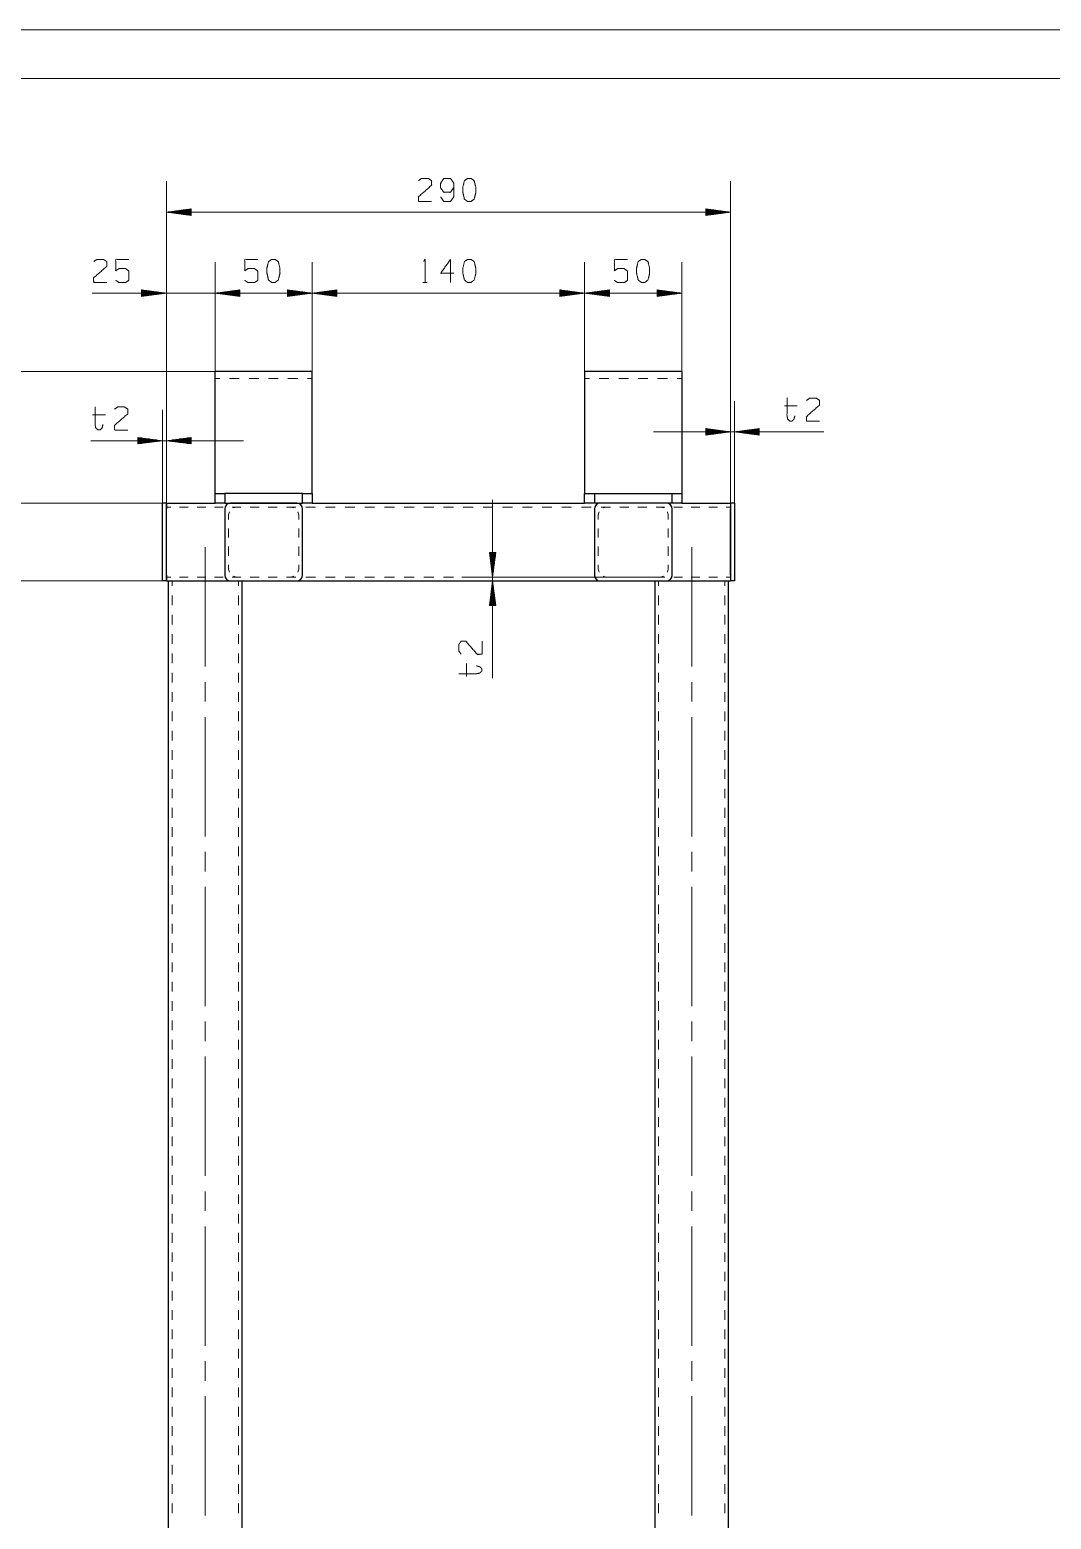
# Model space of a CAD drawing. Header units: millimetres. Extents: x 0 to 420, y 0 to 297.
# Drawn here: x 105 to 210, y 143.9 to 297 of the extents above; entities that cross this region are included whole.
import ezdxf

# ---------------------------------------------------------------- set-up
doc = ezdxf.new("R2010")
doc.units = ezdxf.units.MM
doc.layers.add('101', color=7, linetype='Continuous', true_color=0xffffff)

msp = doc.modelspace()

# ---------------------------------------------------------------- linework, layer by layer
at = {"layer": '101', "color": 133, "linetype": 'Continuous', "lineweight": 18}
for p, q in [((420, 297), (0, 297)), ((415, 292), (25, 292))]:
    msp.add_line(p, q, dxfattribs=at)
at = {"layer": '101', "color": 22, "linetype": 'Continuous', "lineweight": 18}
for p, q in [((119.04, 248.33), (119.04, 281.43)), ((177.04, 248.33), (177.04, 281.43)), ((121.58, 278.59), (119.04, 278.25)), ((119.04, 278.25), (177.04, 278.25)), ((119.04, 278.25), (121.58, 277.92)), ((121.58, 278.28), (119.24, 278.28)), ((121.58, 278.23), (119.24, 278.23)), ((121.58, 278.33), (119.62, 278.33)), ((121.58, 278.17), (119.62, 278.17)), ((121.58, 278.38), (120.01, 278.38)), ((121.58, 278.12), (120.01, 278.12)), ((121.58, 278.43), (120.39, 278.43)), ((121.58, 278.07), (120.39, 278.07)), ((121.58, 278.48), (120.78, 278.48)), ((121.58, 278.02), (120.78, 278.02)), ((121.58, 278.53), (121.17, 278.53)), ((121.58, 277.97), (121.17, 277.97)), ((121.58, 278.58), (121.55, 278.58)), ((121.58, 278.58), (121.55, 278.58)), ((121.58, 277.92), (121.55, 277.92)), ((121.58, 277.92), (121.55, 277.92)), ((121.58, 277.92), (121.58, 278.59)), ((177.04, 278.25), (174.5, 278.59)), ((174.5, 278.59), (174.5, 277.92)), ((174.5, 278.58), (174.54, 278.58)), ((174.5, 278.58), (174.54, 278.58)), ((174.5, 278.53), (174.92, 278.53)), ((174.5, 278.48), (175.31, 278.48)), ((174.5, 278.43), (175.69, 278.43)), ((174.5, 278.38), (176.08, 278.38)), ((174.5, 278.33), (176.47, 278.33)), ((174.5, 278.28), (176.85, 278.28)), ((174.5, 277.92), (177.04, 278.25)), ((174.5, 278.23), (176.85, 278.23)), ((174.5, 278.17), (176.47, 278.17)), ((174.5, 278.12), (176.08, 278.12)), ((174.5, 278.07), (175.69, 278.07)), ((174.5, 278.02), (175.31, 278.02)), ((174.5, 277.97), (174.92, 277.97)), ((174.5, 277.92), (174.54, 277.92)), ((174.5, 277.92), (174.54, 277.92)), ((119.04, 248.33), (119.04, 273.1)), ((124.04, 261.86), (124.04, 273.1)), ((124.04, 261.86), (124.04, 273.1)), ((134.04, 261.86), (134.04, 273.1)), ((134.04, 261.86), (134.04, 273.1)), ((162.04, 261.86), (162.04, 273.1)), ((162.04, 261.86), (162.04, 273.1)), ((172.04, 261.86), (172.04, 273.1)), ((131.98, 269.93), (111.4, 269.93)), ((116.5, 270.26), (116.5, 269.59)), ((116.5, 270.26), (116.54, 270.26)), ((116.5, 270.26), (116.54, 270.26)), ((119.04, 269.93), (116.5, 270.26)), ((116.5, 270.21), (116.92, 270.21)), ((116.5, 270.15), (117.31, 270.15)), ((116.5, 270.1), (117.69, 270.1)), ((116.5, 270.05), (118.08, 270.05)), ((116.5, 270), (118.47, 270)), ((116.5, 269.95), (118.85, 269.95)), ((116.5, 269.59), (119.04, 269.93)), ((116.5, 269.9), (118.85, 269.9)), ((116.5, 269.85), (118.47, 269.85)), ((116.5, 269.8), (118.08, 269.8)), ((116.5, 269.75), (117.69, 269.75)), ((116.5, 269.7), (117.31, 269.7)), ((116.5, 269.65), (116.92, 269.65)), ((116.5, 269.6), (116.54, 269.6)), ((116.5, 269.6), (116.54, 269.6)), ((126.58, 270.26), (124.04, 269.93)), ((126.58, 270.26), (124.04, 269.93)), ((124.04, 269.93), (126.58, 269.59)), ((124.04, 269.93), (134.04, 269.93)), ((124.04, 269.93), (126.58, 269.59)), ((126.58, 269.95), (124.24, 269.95)), ((126.58, 269.95), (124.24, 269.95)), ((126.58, 269.9), (124.24, 269.9)), ((126.58, 269.9), (124.24, 269.9)), ((126.58, 270), (124.62, 270)), ((126.58, 270), (124.62, 270)), ((126.58, 269.85), (124.62, 269.85)), ((126.58, 269.85), (124.62, 269.85)), ((126.58, 270.05), (125.01, 270.05)), ((126.58, 270.05), (125.01, 270.05)), ((126.58, 269.8), (125.01, 269.8)), ((126.58, 269.8), (125.01, 269.8)), ((126.58, 270.1), (125.39, 270.1)), ((126.58, 270.1), (125.39, 270.1)), ((126.58, 269.75), (125.39, 269.75)), ((126.58, 269.75), (125.39, 269.75)), ((126.58, 270.15), (125.78, 270.15)), ((126.58, 270.15), (125.78, 270.15)), ((126.58, 269.7), (125.78, 269.7)), ((126.58, 269.7), (125.78, 269.7)), ((126.58, 270.21), (126.17, 270.21)), ((126.58, 270.21), (126.17, 270.21)), ((126.58, 269.65), (126.17, 269.65)), ((126.58, 269.65), (126.17, 269.65)), ((126.58, 270.26), (126.55, 270.26)), ((126.58, 270.26), (126.55, 270.26)), ((126.58, 270.26), (126.55, 270.26)), ((126.58, 270.26), (126.55, 270.26)), ((126.58, 269.6), (126.55, 269.6)), ((126.58, 269.6), (126.55, 269.6)), ((126.58, 269.6), (126.55, 269.6)), ((126.58, 269.6), (126.55, 269.6)), ((126.58, 269.59), (126.58, 270.26)), ((126.58, 269.59), (126.58, 270.26)), ((131.5, 270.26), (131.5, 269.59)), ((134.04, 269.93), (131.5, 270.26)), ((131.5, 270.26), (131.54, 270.26)), ((131.5, 270.26), (131.54, 270.26)), ((131.5, 270.21), (131.92, 270.21)), ((131.5, 270.15), (132.31, 270.15)), ((131.5, 270.1), (132.69, 270.1)), ((131.5, 270.05), (133.08, 270.05)), ((131.5, 270), (133.47, 270)), ((131.5, 269.95), (133.85, 269.95)), ((131.5, 269.59), (134.04, 269.93)), ((131.5, 269.9), (133.85, 269.9)), ((131.5, 269.85), (133.47, 269.85)), ((131.5, 269.8), (133.08, 269.8)), ((131.5, 269.75), (132.69, 269.75)), ((131.5, 269.7), (132.31, 269.7)), ((131.5, 269.65), (131.92, 269.65)), ((131.5, 269.6), (131.54, 269.6)), ((131.5, 269.6), (131.54, 269.6)), ((136.58, 270.26), (134.04, 269.93)), ((134.04, 269.93), (162.04, 269.93)), ((134.04, 269.93), (136.58, 269.59)), ((136.58, 269.95), (134.24, 269.95)), ((136.58, 269.9), (134.24, 269.9)), ((136.58, 270), (134.62, 270)), ((136.58, 269.85), (134.62, 269.85)), ((136.58, 270.05), (135.01, 270.05)), ((136.58, 269.8), (135.01, 269.8)), ((136.58, 270.1), (135.39, 270.1)), ((136.58, 269.75), (135.39, 269.75)), ((136.58, 270.15), (135.78, 270.15)), ((136.58, 269.7), (135.78, 269.7)), ((136.58, 270.21), (136.17, 270.21)), ((136.58, 269.65), (136.17, 269.65)), ((136.58, 270.26), (136.55, 270.26)), ((136.58, 270.26), (136.55, 270.26)), ((136.58, 269.6), (136.55, 269.6)), ((136.58, 269.6), (136.55, 269.6)), ((136.58, 269.59), (136.58, 270.26)), ((162.04, 269.93), (159.5, 270.26)), ((159.5, 270.26), (159.54, 270.26)), ((159.5, 270.26), (159.54, 270.26)), ((159.5, 270.26), (159.5, 269.59)), ((159.5, 270.21), (159.92, 270.21)), ((159.5, 270.15), (160.31, 270.15)), ((159.5, 270.1), (160.69, 270.1)), ((159.5, 270.05), (161.08, 270.05)), ((159.5, 270), (161.47, 270)), ((159.5, 269.95), (161.85, 269.95)), ((159.5, 269.59), (162.04, 269.93)), ((159.5, 269.9), (161.85, 269.9)), ((159.5, 269.85), (161.47, 269.85)), ((159.5, 269.8), (161.08, 269.8)), ((159.5, 269.75), (160.69, 269.75)), ((159.5, 269.7), (160.31, 269.7)), ((159.5, 269.65), (159.92, 269.65)), ((159.5, 269.6), (159.54, 269.6)), ((159.5, 269.6), (159.54, 269.6)), ((164.58, 270.26), (162.04, 269.93)), ((162.04, 269.93), (164.58, 269.59)), ((162.04, 269.93), (172.04, 269.93)), ((164.58, 269.95), (162.24, 269.95)), ((164.58, 269.9), (162.24, 269.9)), ((164.58, 270), (162.62, 270)), ((164.58, 269.85), (162.62, 269.85)), ((164.58, 270.05), (163.01, 270.05)), ((164.58, 269.8), (163.01, 269.8)), ((164.58, 270.1), (163.39, 270.1)), ((164.58, 269.75), (163.39, 269.75)), ((164.58, 270.15), (163.78, 270.15)), ((164.58, 269.7), (163.78, 269.7)), ((164.58, 270.21), (164.17, 270.21)), ((164.58, 269.65), (164.17, 269.65)), ((164.58, 270.26), (164.55, 270.26)), ((164.58, 270.26), (164.55, 270.26)), ((164.58, 269.6), (164.55, 269.6)), ((164.58, 269.6), (164.55, 269.6)), ((164.58, 269.59), (164.58, 270.26)), ((169.5, 270.26), (169.54, 270.26)), ((169.5, 270.26), (169.54, 270.26)), ((169.5, 270.26), (169.5, 269.59)), ((172.04, 269.93), (169.5, 270.26)), ((169.5, 270.21), (169.92, 270.21)), ((169.5, 270.15), (170.31, 270.15)), ((169.5, 270.1), (170.69, 270.1)), ((169.5, 270.05), (171.08, 270.05)), ((169.5, 270), (171.47, 270)), ((169.5, 269.95), (171.85, 269.95)), ((169.5, 269.59), (172.04, 269.93)), ((169.5, 269.9), (171.85, 269.9)), ((169.5, 269.85), (171.47, 269.85)), ((169.5, 269.8), (171.08, 269.8)), ((169.5, 269.75), (170.69, 269.75)), ((169.5, 269.7), (170.31, 269.7)), ((169.5, 269.65), (169.92, 269.65)), ((169.5, 269.6), (169.54, 269.6)), ((169.5, 269.6), (169.54, 269.6)), ((124.04, 261.86), (87.46, 261.86)), ((177.04, 248.33), (177.04, 258.83)), ((177.44, 248.33), (177.44, 258.83)), ((118.64, 247.73), (118.64, 257.93)), ((119.04, 248.33), (119.04, 257.93)), ((174.5, 255.99), (174.54, 255.99)), ((174.5, 255.99), (174.54, 255.99)), ((174.5, 255.99), (174.5, 255.32)), ((177.04, 255.66), (174.5, 255.99)), ((174.5, 255.94), (174.92, 255.94)), ((174.5, 255.88), (175.31, 255.88)), ((174.5, 255.83), (175.69, 255.83)), ((174.5, 255.78), (176.08, 255.78)), ((179.98, 255.99), (177.44, 255.66)), ((179.98, 255.78), (178.41, 255.78)), ((179.98, 255.83), (178.79, 255.83)), ((179.98, 255.88), (179.18, 255.88)), ((179.98, 255.94), (179.57, 255.94)), ((179.98, 255.99), (179.95, 255.99)), ((179.98, 255.99), (179.95, 255.99)), ((179.98, 255.32), (179.98, 255.99)), ((111.27, 254.75), (126.98, 254.75)), ((118.64, 254.75), (116.1, 255.09)), ((116.1, 255.09), (116.1, 254.42)), ((116.1, 255.08), (116.14, 255.08)), ((116.1, 255.08), (116.14, 255.08)), ((116.1, 255.03), (116.52, 255.03)), ((116.1, 254.98), (116.91, 254.98)), ((116.1, 254.93), (117.29, 254.93)), ((116.1, 254.88), (117.68, 254.88)), ((116.1, 254.83), (118.07, 254.83)), ((116.1, 254.78), (118.45, 254.78)), ((116.1, 254.42), (118.64, 254.75)), ((116.1, 254.73), (118.45, 254.73)), ((116.1, 254.68), (118.07, 254.68)), ((116.1, 254.63), (117.68, 254.63)), ((116.1, 254.58), (117.29, 254.58)), ((116.1, 254.52), (116.91, 254.52)), ((116.1, 254.47), (116.52, 254.47)), ((116.1, 254.42), (116.14, 254.42)), ((116.1, 254.42), (116.14, 254.42)), ((121.58, 255.09), (119.04, 254.75)), ((119.04, 254.75), (121.58, 254.42)), ((121.58, 254.78), (119.24, 254.78)), ((121.58, 254.73), (119.24, 254.73)), ((121.58, 254.83), (119.62, 254.83)), ((121.58, 254.68), (119.62, 254.68)), ((121.58, 254.88), (120.01, 254.88)), ((121.58, 254.63), (120.01, 254.63)), ((121.58, 254.93), (120.39, 254.93)), ((121.58, 254.58), (120.39, 254.58)), ((121.58, 254.98), (120.78, 254.98)), ((121.58, 254.52), (120.78, 254.52)), ((121.58, 255.03), (121.17, 255.03)), ((121.58, 254.47), (121.17, 254.47)), ((121.58, 255.08), (121.55, 255.08)), ((121.58, 255.08), (121.55, 255.08)), ((121.58, 254.42), (121.55, 254.42)), ((121.58, 254.42), (121.55, 254.42)), ((121.58, 254.42), (121.58, 255.09)), ((169.11, 255.66), (186.63, 255.66)), ((174.5, 255.73), (176.47, 255.73)), ((174.5, 255.68), (176.85, 255.68)), ((174.5, 255.32), (177.04, 255.66)), ((174.5, 255.63), (176.85, 255.63)), ((174.5, 255.58), (176.47, 255.58)), ((174.5, 255.53), (176.08, 255.53)), ((174.5, 255.48), (175.69, 255.48)), ((174.5, 255.43), (175.31, 255.43)), ((174.5, 255.38), (174.92, 255.38)), ((174.5, 255.33), (174.54, 255.33)), ((174.5, 255.33), (174.54, 255.33)), ((177.44, 255.66), (179.98, 255.32)), ((179.98, 255.68), (177.64, 255.68)), ((179.98, 255.63), (177.64, 255.63)), ((179.98, 255.73), (178.02, 255.73)), ((179.98, 255.58), (178.02, 255.58)), ((179.98, 255.53), (178.41, 255.53)), ((179.98, 255.48), (178.79, 255.48)), ((179.98, 255.43), (179.18, 255.43)), ((179.98, 255.38), (179.57, 255.38)), ((179.98, 255.33), (179.95, 255.33)), ((179.98, 255.33), (179.95, 255.33)), ((118.64, 248.33), (99.14, 248.33)), ((152.58, 230.35), (152.58, 248.66)), ((152.92, 243.27), (152.25, 243.27)), ((152.25, 243.27), (152.25, 243.23)), ((152.25, 243.27), (152.58, 240.73)), ((152.25, 243.27), (152.25, 243.23)), ((152.3, 243.27), (152.3, 242.85)), ((152.35, 243.27), (152.35, 242.46)), ((152.4, 243.27), (152.4, 242.08)), ((152.46, 243.27), (152.46, 241.69)), ((152.51, 243.27), (152.51, 241.3)), ((152.56, 243.27), (152.56, 240.92)), ((152.58, 240.73), (152.92, 243.27)), ((152.61, 243.27), (152.61, 240.92)), ((152.66, 243.27), (152.66, 241.3)), ((152.71, 243.27), (152.71, 241.69)), ((152.76, 243.27), (152.76, 242.08)), ((152.81, 243.27), (152.81, 242.46)), ((152.86, 243.27), (152.86, 242.85)), ((152.91, 243.27), (152.91, 243.23)), ((152.91, 243.27), (152.91, 243.23)), ((169.84, 240.73), (149.41, 240.73)), ((118.64, 240.33), (99.14, 240.33)), ((119.24, 240.33), (99.14, 240.33)), ((170.44, 240.33), (149.41, 240.33)), ((152.58, 240.33), (152.25, 237.79)), ((152.4, 237.79), (152.4, 238.97)), ((152.46, 237.79), (152.46, 239.36)), ((152.51, 237.79), (152.51, 239.75)), ((152.56, 237.79), (152.56, 240.13)), ((152.92, 237.79), (152.58, 240.33)), ((152.61, 237.79), (152.61, 240.13)), ((152.66, 237.79), (152.66, 239.75)), ((152.71, 237.79), (152.71, 239.36)), ((152.76, 237.79), (152.76, 238.97)), ((152.25, 237.79), (152.25, 237.82)), ((152.25, 237.79), (152.25, 237.82)), ((152.25, 237.79), (152.92, 237.79)), ((152.3, 237.79), (152.3, 238.2)), ((152.35, 237.79), (152.35, 238.59)), ((152.81, 237.79), (152.81, 238.59)), ((152.86, 237.79), (152.86, 238.2)), ((152.91, 237.79), (152.91, 237.82)), ((152.91, 237.79), (152.91, 237.82))]:
    msp.add_line(p, q, dxfattribs=at)
at = {"layer": '101', "color": 72, "linetype": 'Continuous', "lineweight": 18}
for p, q in [((145.42, 271.02), (145.85, 271.02)), ((111.45, 257.42), (112.77, 257.42)), ((182.57, 258.32), (183.9, 258.32)), ((149.91, 230.52), (149.91, 231.85))]:
    msp.add_line(p, q, dxfattribs=at)
at = {"layer": '101', "color": 92, "linetype": 'Continuous', "lineweight": 25}
for p, q in [((124.04, 259.33), (124.04, 261.86)), ((134.04, 261.86), (124.04, 261.86)), ((134.04, 259.33), (134.04, 261.86)), ((162.04, 261.86), (162.04, 259.33)), ((172.04, 261.86), (162.04, 261.86)), ((172.04, 261.86), (172.04, 259.33)), ((124.04, 250.33), (124.04, 257.91)), ((134.04, 250.33), (134.04, 257.91)), ((162.04, 257.91), (162.04, 250.33)), ((172.04, 257.91), (172.04, 250.33)), ((119.04, 248.33), (124.04, 248.33)), ((124.04, 249.33), (125.04, 249.33)), ((124.04, 248.33), (124.04, 249.33)), ((125.04, 248.33), (124.04, 248.33)), ((125.04, 249.33), (125.04, 248.33)), ((133.04, 249.33), (125.04, 249.33)), ((125.04, 248.33), (133.04, 248.33)), ((133.04, 248.33), (133.04, 249.33)), ((133.04, 249.33), (134.04, 249.33)), ((134.04, 248.33), (133.04, 248.33)), ((134.04, 249.33), (134.04, 248.33)), ((134.04, 248.33), (162.04, 248.33)), ((162.04, 249.33), (163.04, 249.33)), ((162.04, 248.33), (162.04, 249.33)), ((163.04, 248.33), (162.04, 248.33)), ((163.04, 249.33), (171.04, 249.33)), ((163.04, 249.33), (163.04, 248.33)), ((171.04, 248.33), (163.04, 248.33)), ((171.04, 248.33), (171.04, 249.33)), ((171.04, 249.33), (172.04, 249.33)), ((172.04, 248.33), (171.04, 248.33)), ((172.04, 249.33), (172.04, 248.33)), ((172.04, 248.33), (177.04, 248.33)), ((119.04, 240.93), (119.04, 247.73)), ((177.04, 240.93), (177.04, 247.73)), ((119.04, 240.33), (121.35, 240.33)), ((119.24, 240.33), (119.24, 95.33)), ((124.74, 240.33), (125.64, 240.33)), ((126.84, 95.33), (126.84, 240.33)), ((132.44, 240.33), (163.64, 240.33)), ((169.24, 240.33), (169.24, 95.33)), ((170.44, 240.33), (171.35, 240.33)), ((174.74, 240.33), (177.04, 240.33)), ((176.84, 95.33), (176.84, 240.33))]:
    msp.add_line(p, q, dxfattribs=at)
at = {"layer": '101', "color": 53, "linetype": 'Continuous', "lineweight": 18}
for p, q in [((124.54, 261.15), (124.04, 261.15)), ((126.54, 261.15), (125.54, 261.15)), ((128.54, 261.15), (127.54, 261.15)), ((130.54, 261.15), (129.54, 261.15)), ((132.54, 261.15), (131.54, 261.15)), ((134.04, 261.15), (133.54, 261.15)), ((162.54, 261.15), (162.04, 261.15)), ((164.54, 261.15), (163.54, 261.15)), ((166.54, 261.15), (165.54, 261.15)), ((168.54, 261.15), (167.54, 261.15)), ((170.54, 261.15), (169.54, 261.15)), ((172.04, 261.15), (171.54, 261.15)), ((119.04, 247.93), (119.49, 247.93)), ((120.39, 247.93), (121.29, 247.93)), ((122.19, 247.93), (123.09, 247.93)), ((123.99, 247.93), (124.89, 247.93)), ((125.52, 247.43), (125.44, 247.13)), ((125.44, 247.13), (125.44, 246.66)), ((125.79, 247.93), (126.24, 247.93)), ((126.24, 247.93), (125.94, 247.84)), ((126.71, 247.93), (126.24, 247.93)), ((128.58, 247.93), (127.64, 247.93)), ((130.44, 247.93), (129.51, 247.93)), ((131.84, 247.93), (131.38, 247.93)), ((131.84, 247.93), (132.35, 247.93)), ((132.14, 247.84), (131.84, 247.93)), ((132.64, 247.13), (132.56, 247.43)), ((132.64, 246.66), (132.64, 247.13)), ((133.36, 247.93), (134.38, 247.93)), ((135.39, 247.93), (136.4, 247.93)), ((137.41, 247.93), (138.43, 247.93)), ((139.44, 247.93), (140.45, 247.93)), ((141.46, 247.93), (142.48, 247.93)), ((143.49, 247.93), (144.5, 247.93)), ((145.51, 247.93), (146.53, 247.93)), ((147.54, 247.93), (148.55, 247.93)), ((149.56, 247.93), (150.57, 247.93)), ((151.59, 247.93), (152.6, 247.93)), ((153.61, 247.93), (154.62, 247.93)), ((155.64, 247.93), (156.65, 247.93)), ((157.66, 247.93), (158.67, 247.93)), ((159.69, 247.93), (160.7, 247.93)), ((161.71, 247.93), (162.72, 247.93)), ((163.52, 247.43), (163.44, 247.13)), ((163.44, 247.13), (163.44, 246.66)), ((163.74, 247.93), (164.24, 247.93)), ((164.24, 247.93), (163.94, 247.84)), ((164.71, 247.93), (164.24, 247.93)), ((166.58, 247.93), (165.64, 247.93)), ((168.44, 247.93), (167.51, 247.93)), ((169.84, 247.93), (169.38, 247.93)), ((169.84, 247.93), (170.29, 247.93)), ((170.14, 247.84), (169.84, 247.93)), ((170.64, 247.13), (170.56, 247.43)), ((170.64, 246.66), (170.64, 247.13)), ((171.19, 247.93), (172.09, 247.93)), ((172.99, 247.93), (173.89, 247.93)), ((174.79, 247.93), (175.69, 247.93)), ((176.59, 247.93), (177.04, 247.93)), ((125.44, 245.73), (125.44, 244.79)), ((132.64, 244.79), (132.64, 245.73)), ((163.44, 245.73), (163.44, 244.79)), ((170.64, 244.79), (170.64, 245.73)), ((125.44, 243.86), (125.44, 242.93)), ((132.64, 242.93), (132.64, 243.86)), ((163.44, 243.86), (163.44, 242.93)), ((170.64, 242.93), (170.64, 243.86)), ((125.44, 241.99), (125.44, 241.53)), ((132.64, 241.53), (132.64, 241.99)), ((163.44, 241.99), (163.44, 241.53)), ((170.64, 241.53), (170.64, 241.99)), ((119.04, 240.73), (119.49, 240.73)), ((120.39, 240.73), (121.29, 240.73)), ((122.19, 240.73), (123.09, 240.73)), ((123.99, 240.73), (124.89, 240.73)), ((125.44, 241.53), (125.52, 241.23)), ((125.79, 240.73), (126.24, 240.73)), ((125.94, 240.81), (126.24, 240.73)), ((126.24, 240.73), (126.71, 240.73)), ((127.64, 240.73), (128.58, 240.73)), ((129.51, 240.73), (130.44, 240.73)), ((131.38, 240.73), (131.84, 240.73)), ((131.84, 240.73), (132.14, 240.81)), ((131.84, 240.73), (132.35, 240.73)), ((132.56, 241.23), (132.64, 241.53)), ((133.36, 240.73), (134.38, 240.73)), ((135.39, 240.73), (136.4, 240.73)), ((137.41, 240.73), (138.43, 240.73)), ((139.44, 240.73), (140.45, 240.73)), ((141.46, 240.73), (142.48, 240.73)), ((143.49, 240.73), (144.5, 240.73)), ((145.51, 240.73), (146.53, 240.73)), ((147.54, 240.73), (148.55, 240.73)), ((149.56, 240.73), (150.57, 240.73)), ((151.59, 240.73), (152.6, 240.73)), ((153.61, 240.73), (154.62, 240.73)), ((155.64, 240.73), (156.65, 240.73)), ((157.66, 240.73), (158.67, 240.73)), ((159.69, 240.73), (160.7, 240.73)), ((161.71, 240.73), (162.72, 240.73)), ((163.44, 241.53), (163.52, 241.23)), ((163.74, 240.73), (164.24, 240.73)), ((163.94, 240.81), (164.24, 240.73)), ((164.24, 240.73), (164.71, 240.73)), ((165.64, 240.73), (166.58, 240.73)), ((167.51, 240.73), (168.44, 240.73)), ((169.38, 240.73), (169.84, 240.73)), ((169.84, 240.73), (170.14, 240.81)), ((169.84, 240.73), (170.29, 240.73)), ((170.56, 241.23), (170.64, 241.53)), ((171.19, 240.73), (172.09, 240.73)), ((172.99, 240.73), (173.89, 240.73)), ((174.79, 240.73), (175.69, 240.73)), ((176.59, 240.73), (177.04, 240.73)), ((119.64, 240.33), (119.64, 239.83)), ((126.44, 239.83), (126.44, 240.33)), ((169.64, 240.33), (169.64, 239.83)), ((176.44, 239.83), (176.44, 240.33)), ((119.64, 238.84), (119.64, 237.84)), ((126.44, 237.84), (126.44, 238.84)), ((169.64, 238.84), (169.64, 237.84)), ((176.44, 237.84), (176.44, 238.84)), ((119.64, 236.85), (119.64, 235.86)), ((126.44, 235.86), (126.44, 236.85)), ((169.64, 236.85), (169.64, 235.86)), ((176.44, 235.86), (176.44, 236.85)), ((119.64, 234.86), (119.64, 233.87)), ((126.44, 233.87), (126.44, 234.86)), ((169.64, 234.86), (169.64, 233.87)), ((176.44, 233.87), (176.44, 234.86)), ((119.64, 232.88), (119.64, 231.88)), ((126.44, 231.88), (126.44, 232.88)), ((169.64, 232.88), (169.64, 231.88)), ((176.44, 231.88), (176.44, 232.88)), ((119.64, 230.89), (119.64, 229.9)), ((126.44, 229.9), (126.44, 230.89)), ((169.64, 230.89), (169.64, 229.9)), ((176.44, 229.9), (176.44, 230.89)), ((119.64, 228.9), (119.64, 227.91)), ((126.44, 227.91), (126.44, 228.9)), ((169.64, 228.9), (169.64, 227.91)), ((176.44, 227.91), (176.44, 228.9)), ((119.64, 226.92), (119.64, 225.92)), ((126.44, 225.92), (126.44, 226.92)), ((169.64, 226.92), (169.64, 225.92)), ((176.44, 225.92), (176.44, 226.92)), ((119.64, 224.93), (119.64, 223.94)), ((126.44, 223.94), (126.44, 224.93)), ((169.64, 224.93), (169.64, 223.94)), ((176.44, 223.94), (176.44, 224.93)), ((119.64, 222.94), (119.64, 221.95)), ((126.44, 221.95), (126.44, 222.94)), ((169.64, 222.94), (169.64, 221.95)), ((176.44, 221.95), (176.44, 222.94)), ((119.64, 220.96), (119.64, 219.97)), ((126.44, 219.97), (126.44, 220.96)), ((169.64, 220.96), (169.64, 219.97)), ((176.44, 219.97), (176.44, 220.96)), ((119.64, 218.97), (119.64, 217.98)), ((126.44, 217.98), (126.44, 218.97)), ((169.64, 218.97), (169.64, 217.98)), ((176.44, 217.98), (176.44, 218.97)), ((119.64, 216.99), (119.64, 215.99)), ((126.44, 215.99), (126.44, 216.99)), ((169.64, 216.99), (169.64, 215.99)), ((176.44, 215.99), (176.44, 216.99)), ((119.64, 215), (119.64, 214.01)), ((126.44, 214.01), (126.44, 215)), ((169.64, 215), (169.64, 214.01)), ((176.44, 214.01), (176.44, 215)), ((119.64, 213.01), (119.64, 212.02)), ((126.44, 212.02), (126.44, 213.01)), ((169.64, 213.01), (169.64, 212.02)), ((176.44, 212.02), (176.44, 213.01)), ((119.64, 211.03), (119.64, 210.03)), ((126.44, 210.03), (126.44, 211.03)), ((169.64, 211.03), (169.64, 210.03)), ((176.44, 210.03), (176.44, 211.03)), ((119.64, 209.04), (119.64, 208.05)), ((126.44, 208.05), (126.44, 209.04)), ((169.64, 209.04), (169.64, 208.05)), ((176.44, 208.05), (176.44, 209.04)), ((119.64, 207.05), (119.64, 206.06)), ((126.44, 206.06), (126.44, 207.05)), ((169.64, 207.05), (169.64, 206.06)), ((176.44, 206.06), (176.44, 207.05)), ((119.64, 205.07), (119.64, 204.08)), ((126.44, 204.08), (126.44, 205.07)), ((169.64, 205.07), (169.64, 204.08)), ((176.44, 204.08), (176.44, 205.07)), ((119.64, 203.08), (119.64, 202.09)), ((126.44, 202.09), (126.44, 203.08)), ((169.64, 203.08), (169.64, 202.09)), ((176.44, 202.09), (176.44, 203.08)), ((119.64, 201.1), (119.64, 200.1)), ((126.44, 200.1), (126.44, 201.1)), ((169.64, 201.1), (169.64, 200.1)), ((176.44, 200.1), (176.44, 201.1)), ((119.64, 199.11), (119.64, 198.12)), ((126.44, 198.12), (126.44, 199.11)), ((169.64, 199.11), (169.64, 198.12)), ((176.44, 198.12), (176.44, 199.11)), ((119.64, 197.12), (119.64, 196.13)), ((126.44, 196.13), (126.44, 197.12)), ((169.64, 197.12), (169.64, 196.13)), ((176.44, 196.13), (176.44, 197.12)), ((119.64, 195.14), (119.64, 194.14)), ((126.44, 194.14), (126.44, 195.14)), ((169.64, 195.14), (169.64, 194.14)), ((176.44, 194.14), (176.44, 195.14)), ((119.64, 193.15), (119.64, 192.16)), ((126.44, 192.16), (126.44, 193.15)), ((169.64, 193.15), (169.64, 192.16)), ((176.44, 192.16), (176.44, 193.15)), ((119.64, 191.16), (119.64, 190.17)), ((126.44, 190.17), (126.44, 191.16)), ((169.64, 191.16), (169.64, 190.17)), ((176.44, 190.17), (176.44, 191.16)), ((119.64, 189.18), (119.64, 188.18)), ((126.44, 188.18), (126.44, 189.18)), ((169.64, 189.18), (169.64, 188.18)), ((176.44, 188.18), (176.44, 189.18)), ((119.64, 187.19), (119.64, 186.2)), ((126.44, 186.2), (126.44, 187.19)), ((169.64, 187.19), (169.64, 186.2)), ((176.44, 186.2), (176.44, 187.19)), ((119.64, 185.21), (119.64, 184.21)), ((126.44, 184.21), (126.44, 185.21)), ((169.64, 185.21), (169.64, 184.21)), ((176.44, 184.21), (176.44, 185.21)), ((119.64, 183.22), (119.64, 182.23)), ((126.44, 182.23), (126.44, 183.22)), ((169.64, 183.22), (169.64, 182.23)), ((176.44, 182.23), (176.44, 183.22)), ((119.64, 181.23), (119.64, 180.24)), ((126.44, 180.24), (126.44, 181.23)), ((169.64, 181.23), (169.64, 180.24)), ((176.44, 180.24), (176.44, 181.23)), ((119.64, 179.25), (119.64, 178.25)), ((126.44, 178.25), (126.44, 179.25)), ((169.64, 179.25), (169.64, 178.25)), ((176.44, 178.25), (176.44, 179.25)), ((119.64, 177.26), (119.64, 176.27)), ((126.44, 176.27), (126.44, 177.26)), ((169.64, 177.26), (169.64, 176.27)), ((176.44, 176.27), (176.44, 177.26)), ((119.64, 175.27), (119.64, 174.28)), ((126.44, 174.28), (126.44, 175.27)), ((169.64, 175.27), (169.64, 174.28)), ((176.44, 174.28), (176.44, 175.27)), ((119.64, 173.29), (119.64, 172.29)), ((126.44, 172.29), (126.44, 173.29)), ((169.64, 173.29), (169.64, 172.29)), ((176.44, 172.29), (176.44, 173.29)), ((119.64, 171.3), (119.64, 170.31)), ((126.44, 170.31), (126.44, 171.3)), ((169.64, 171.3), (169.64, 170.31)), ((176.44, 170.31), (176.44, 171.3)), ((119.64, 169.31), (119.64, 168.32)), ((126.44, 168.32), (126.44, 169.31)), ((169.64, 169.31), (169.64, 168.32)), ((176.44, 168.32), (176.44, 169.31)), ((119.64, 167.33), (119.64, 166.34)), ((126.44, 166.34), (126.44, 167.33)), ((169.64, 167.33), (169.64, 166.34)), ((176.44, 166.34), (176.44, 167.33)), ((119.64, 165.34), (119.64, 164.35)), ((126.44, 164.35), (126.44, 165.34)), ((169.64, 165.34), (169.64, 164.35)), ((176.44, 164.35), (176.44, 165.34)), ((119.64, 163.36), (119.64, 162.36)), ((126.44, 162.36), (126.44, 163.36)), ((169.64, 163.36), (169.64, 162.36)), ((176.44, 162.36), (176.44, 163.36)), ((119.64, 161.37), (119.64, 160.38)), ((126.44, 160.38), (126.44, 161.37)), ((169.64, 161.37), (169.64, 160.38)), ((176.44, 160.38), (176.44, 161.37)), ((119.64, 159.38), (119.64, 158.39)), ((126.44, 158.39), (126.44, 159.38)), ((169.64, 159.38), (169.64, 158.39)), ((176.44, 158.39), (176.44, 159.38)), ((119.64, 157.4), (119.64, 156.4)), ((126.44, 156.4), (126.44, 157.4)), ((169.64, 157.4), (169.64, 156.4)), ((176.44, 156.4), (176.44, 157.4)), ((119.64, 155.41), (119.64, 154.42)), ((126.44, 154.42), (126.44, 155.41)), ((169.64, 155.41), (169.64, 154.42)), ((176.44, 154.42), (176.44, 155.41)), ((119.64, 153.42), (119.64, 152.43)), ((126.44, 152.43), (126.44, 153.42)), ((169.64, 153.42), (169.64, 152.43)), ((176.44, 152.43), (176.44, 153.42)), ((119.64, 151.44), (119.64, 150.44)), ((126.44, 150.44), (126.44, 151.44)), ((169.64, 151.44), (169.64, 150.44)), ((176.44, 150.44), (176.44, 151.44)), ((119.64, 149.45), (119.64, 148.46)), ((126.44, 148.46), (126.44, 149.45)), ((169.64, 149.45), (169.64, 148.46)), ((176.44, 148.46), (176.44, 149.45)), ((119.64, 147.47), (119.64, 146.47)), ((126.44, 146.47), (126.44, 147.47)), ((169.64, 147.47), (169.64, 146.47)), ((176.44, 146.47), (176.44, 147.47)), ((119.64, 145.48), (119.64, 144.49)), ((126.44, 144.49), (126.44, 145.48)), ((169.64, 145.48), (169.64, 144.49)), ((176.44, 144.49), (176.44, 145.48))]:
    msp.add_line(p, q, dxfattribs=at)
at = {"layer": '101', "color": 72, "linetype": 'Continuous', "lineweight": 25}
for p, q in [((119.04, 248.33), (118.64, 248.33)), ((132.44, 248.33), (125.64, 248.33)), ((170.44, 248.33), (163.64, 248.33)), ((177.44, 248.33), (177.04, 248.33)), ((118.64, 240.93), (118.64, 247.73)), ((119.04, 240.93), (119.04, 247.73)), ((125.04, 247.73), (125.04, 240.93)), ((133.04, 240.93), (133.04, 247.73)), ((163.04, 247.73), (163.04, 240.93)), ((171.04, 240.93), (171.04, 247.73)), ((177.04, 247.73), (177.04, 240.93)), ((177.44, 247.73), (177.44, 240.93)), ((119.04, 240.33), (118.64, 240.33)), ((125.64, 240.33), (132.44, 240.33)), ((163.64, 240.33), (170.44, 240.33)), ((177.44, 240.33), (177.04, 240.33))]:
    msp.add_line(p, q, dxfattribs=at)
at = {"layer": '101', "color": 151, "linetype": 'Continuous', "lineweight": 18}
for p, q in [((123.04, 227.93), (123.04, 229.94)), ((173.04, 227.93), (173.04, 229.94)), ((123.04, 214.06), (123.04, 226.34)), ((173.04, 214.06), (173.04, 226.34)), ((123.04, 210.47), (123.04, 212.48)), ((173.04, 210.47), (173.04, 212.48)), ((123.04, 196.6), (123.04, 208.88)), ((173.04, 196.6), (173.04, 208.88)), ((123.04, 193.01), (123.04, 195.02)), ((173.04, 193.01), (173.04, 195.02)), ((123.04, 179.15), (123.04, 191.42)), ((173.04, 179.15), (173.04, 191.42)), ((123.04, 175.55), (123.04, 177.56)), ((173.04, 175.55), (173.04, 177.56)), ((123.04, 161.69), (123.04, 173.96)), ((173.04, 161.69), (173.04, 173.96)), ((123.04, 158.09), (123.04, 160.1)), ((173.04, 158.09), (173.04, 160.1)), ((123.04, 144.23), (123.04, 156.5)), ((173.04, 144.23), (173.04, 156.5))]:
    msp.add_line(p, q, dxfattribs=at)
at = {"layer": '101', "color": 72, "linetype": 'Continuous', "lineweight": 25}
for centre, start, end in [((125.64, 247.73), 90, 180), ((132.44, 247.73), 0, 90), ((163.64, 247.73), 90, 180), ((170.44, 247.73), 0, 90), ((125.64, 240.93), 180, 270), ((132.44, 240.93), 270, 0), ((163.64, 240.93), 180, 270), ((170.44, 240.93), 270, 0)]:
    msp.add_arc(centre, 0.6, start, end, dxfattribs=at)
at = {"layer": '101', "color": 72, "linetype": 'Continuous', "lineweight": 18}
for points, knots in [([(144.96, 281.49), (145.28, 281.72), (145.97, 281.72), (146.31, 281.49), (146.31, 281.02), (144.95, 279.82), (144.96, 279.34), (146.31, 279.34)], [0, 0, 0.069693, 0.192978, 0.265274, 0.350226, 0.674741, 0.759752, 1, 1]), ([(147.24, 279.82), (147.56, 279.34), (148.25, 279.34), (148.58, 279.82), (148.58, 281.24), (148.25, 281.72), (147.56, 281.72), (147.24, 281.24), (147.22, 280.77), (147.56, 280.29), (148.25, 280.29), (148.58, 280.77)], [0, 0, 0.076855, 0.169524, 0.247727, 0.439297, 0.517499, 0.610168, 0.687024, 0.750925, 0.829129, 0.921797, 1, 1]), ([(150.35, 279.34), (150.68, 279.59), (150.86, 280.29), (150.86, 280.77), (150.68, 281.49), (150.35, 281.72), (150.01, 281.72), (149.68, 281.49), (149.5, 280.77), (149.52, 280.29), (149.68, 279.59), (150.01, 279.34), (150.35, 279.34)], [0, 0, 0.067525, 0.183972, 0.260582, 0.380942, 0.44614, 0.500305, 0.565504, 0.685863, 0.762527, 0.878309, 0.945835, 1, 1]), ([(111.57, 273.17), (111.89, 273.39), (112.58, 273.39), (112.92, 273.17), (112.92, 272.69), (111.56, 271.49), (111.57, 271.02), (112.92, 271.02)], [0, 0, 0.069691, 0.192977, 0.265273, 0.350228, 0.67474, 0.759753, 1, 1]), ([(113.83, 271.24), (114.17, 271.02), (114.86, 271.02), (115.19, 271.24), (115.19, 272.19), (114.86, 272.44), (114.17, 272.44), (113.83, 272.22), (113.83, 273.39), (115.19, 273.39)], [0, 0, 0.062228, 0.168343, 0.230571, 0.376815, 0.441266, 0.547381, 0.609609, 0.79049, 1, 1]), ([(127.09, 271.24), (127.42, 271.02), (128.11, 271.02), (128.45, 271.24), (128.45, 272.19), (128.11, 272.44), (127.42, 272.44), (127.09, 272.22), (127.09, 273.39), (128.45, 273.39)], [0, 0, 0.062228, 0.168343, 0.230571, 0.376815, 0.441266, 0.547381, 0.609609, 0.79049, 1, 1]), ([(130.21, 271.02), (130.55, 271.27), (130.72, 271.97), (130.72, 272.44), (130.55, 273.17), (130.21, 273.39), (129.87, 273.39), (129.54, 273.17), (129.36, 272.44), (129.38, 271.97), (129.54, 271.27), (129.87, 271.02), (130.21, 271.02)], [0, 0, 0.067527, 0.18397, 0.260584, 0.380943, 0.446141, 0.500306, 0.565504, 0.685863, 0.76253, 0.878309, 0.945835, 1, 1]), ([(145.49, 273.19), (145.64, 273.39), (145.64, 271.02)], [0, 0, 0.093491, 1, 1]), ([(148.58, 271.97), (147.24, 271.97), (148.25, 273.39), (148.25, 271.02)], [0, 0, 0.245868, 0.565294, 1, 1]), ([(150.35, 271.02), (150.68, 271.27), (150.86, 271.97), (150.86, 272.44), (150.68, 273.17), (150.35, 273.39), (150.01, 273.39), (149.68, 273.17), (149.5, 272.44), (149.52, 271.97), (149.68, 271.27), (150.01, 271.02), (150.35, 271.02)], [0, 0, 0.067526, 0.18397, 0.260583, 0.380942, 0.44614, 0.500305, 0.565504, 0.685862, 0.762529, 0.878308, 0.945835, 1, 1]), ([(165.09, 271.24), (165.42, 271.02), (166.11, 271.02), (166.45, 271.24), (166.45, 272.19), (166.11, 272.44), (165.42, 272.44), (165.09, 272.22), (165.09, 273.39), (166.45, 273.39)], [0, 0, 0.062229, 0.168344, 0.230572, 0.376815, 0.441265, 0.54738, 0.609609, 0.790489, 1, 1]), ([(168.21, 271.02), (168.55, 271.27), (168.72, 271.97), (168.72, 272.44), (168.55, 273.17), (168.21, 273.39), (167.87, 273.39), (167.54, 273.17), (167.36, 272.44), (167.38, 271.97), (167.54, 271.27), (167.87, 271.02), (168.21, 271.02)], [0, 0, 0.067526, 0.18397, 0.260583, 0.380942, 0.44614, 0.500305, 0.565504, 0.685862, 0.762529, 0.878308, 0.945835, 1, 1]), ([(183.65, 257.32), (183.56, 256.97), (183.37, 256.77), (183.12, 256.77), (182.91, 256.97), (182.84, 257.32), (182.84, 259.15)], [0, 0, 0.107409, 0.190398, 0.264022, 0.350759, 0.457003, 1, 1]), ([(184.85, 258.9), (185.17, 259.12), (185.86, 259.12), (186.19, 258.9), (186.19, 258.42), (184.83, 257.22), (184.85, 256.75), (186.19, 256.75)], [0, 0, 0.069691, 0.192975, 0.265273, 0.350228, 0.674739, 0.759753, 1, 1]), ([(112.52, 256.42), (112.44, 256.07), (112.24, 255.87), (111.99, 255.87), (111.78, 256.07), (111.71, 256.42), (111.71, 258.25)], [0, 0, 0.107404, 0.190397, 0.264021, 0.350761, 0.456999, 1, 1]), ([(113.72, 258), (114.04, 258.22), (114.73, 258.22), (115.07, 258), (115.07, 257.52), (113.7, 256.32), (113.72, 255.85), (115.07, 255.85)], [0, 0, 0.069692, 0.192979, 0.265275, 0.350226, 0.674741, 0.759751, 1, 1]), ([(149.34, 232.8), (149.11, 233.12), (149.11, 233.81), (149.34, 234.14), (149.81, 234.14), (151.01, 232.78), (151.49, 232.8), (151.49, 234.14)], [0, 0, 0.069692, 0.192976, 0.265275, 0.350228, 0.674741, 0.759753, 1, 1]), ([(150.91, 231.6), (151.26, 231.51), (151.46, 231.32), (151.46, 231.07), (151.26, 230.86), (150.91, 230.79), (149.09, 230.79)], [0, 0, 0.107406, 0.190397, 0.264021, 0.35076, 0.457001, 1, 1])]:
    msp.add_open_spline(points, degree=1, knots=knots, dxfattribs=at)
at = {"layer": '101', "color": 92, "linetype": 'Continuous', "lineweight": 25}
for points in [[(124.04, 257.91), (124.04, 259.33)], [(134.04, 257.91), (134.04, 259.33)], [(162.04, 259.33), (162.04, 257.91)], [(172.04, 259.33), (172.04, 257.91)], [(162.04, 250.33), (162.04, 249.83), (162.04, 249.33)], [(172.04, 250.33), (172.04, 249.83), (172.04, 249.33)], [(119.04, 248.33), (119.04, 247.73)], [(177.04, 248.33), (177.04, 247.73)], [(119.04, 240.93), (119.04, 240.33)], [(177.04, 240.93), (177.04, 240.33)], [(121.35, 240.33), (123.04, 240.33)], [(123.04, 240.33), (124.74, 240.33)], [(171.35, 240.33), (173.04, 240.33)], [(173.04, 240.33), (174.74, 240.33)]]:
    msp.add_open_spline(points, degree=1, dxfattribs=at)
for points in [[(124.04, 249.33), (124.04, 249.46), (124.04, 250.33)], [(134.04, 249.33), (134.04, 249.46), (134.04, 250.33)]]:
    msp.add_open_spline(points, degree=1, knots=[0, 0, 0.133987, 1, 1], dxfattribs=at)
at = {"layer": '101', "color": 72, "linetype": 'Continuous', "lineweight": 25}
for points in [[(118.64, 247.73), (118.64, 248.33)], [(119.04, 247.73), (119.04, 248.33)], [(177.04, 248.33), (177.04, 247.73)], [(177.44, 248.33), (177.44, 247.73)], [(118.64, 240.33), (118.64, 240.93)], [(119.04, 240.33), (119.04, 240.93)], [(177.04, 240.93), (177.04, 240.33)], [(177.44, 240.93), (177.44, 240.33)]]:
    msp.add_open_spline(points, degree=1, dxfattribs=at)
at = {"layer": '101', "color": 151, "linetype": 'Continuous', "lineweight": 18}
for points in [[(123.04, 231.52), (123.04, 240.63), (123.04, 243.8)], [(173.04, 231.52), (173.04, 240.63), (173.04, 243.8)]]:
    msp.add_open_spline(points, degree=1, knots=[0, 0, 0.741396, 1, 1], dxfattribs=at)

doc.saveas('drawing.dxf')
